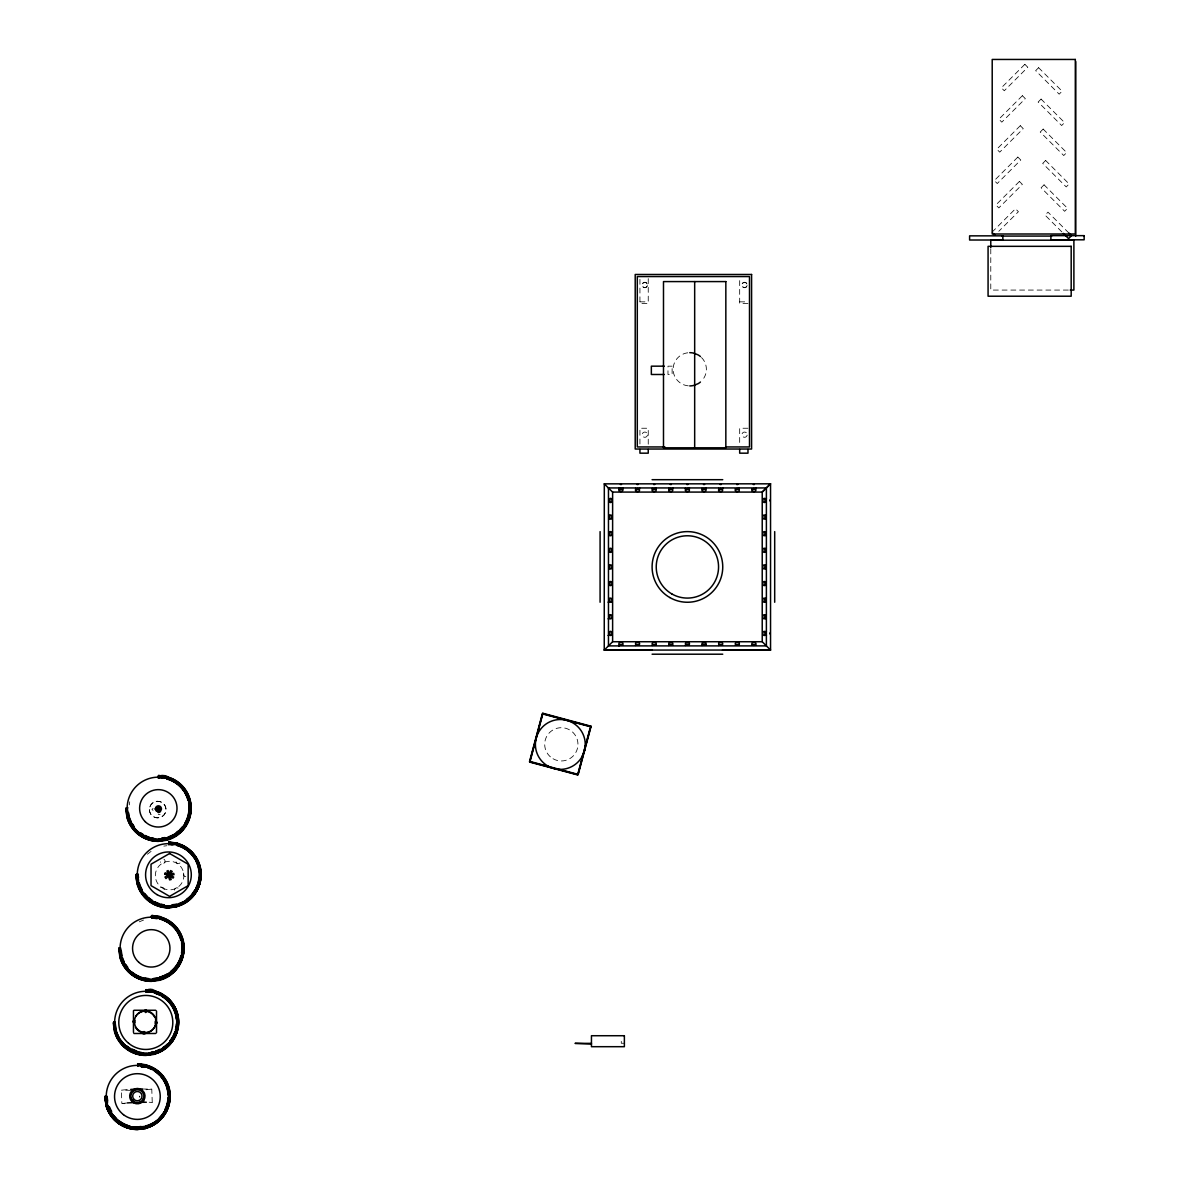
<?xml version="1.0" encoding="UTF-8"?>
<svg xmlns="http://www.w3.org/2000/svg" width="1189" height="1189" viewBox="0 0 1189 1189"><rect width="100%" height="100%" fill="white"/><g stroke="black" fill="none" stroke-linecap="round" stroke-linejoin="round"><path stroke-width="0.75" stroke-dasharray="5 3.75" d="M129.319 804.894L129.72 801.817M160.099 814.569L158.241 814.465M991.953 232.271L1015.465 208.759L1018.408 211.701L998.805 231.29M147.377 854.222L151.092 851.383M139.262 921.832L143.572 920.048M153.054 810.408L151.954 809.427L153.084 808.401M124.904 1103.674L121.858 1103.541L121.382 1090.15L127.238 1089.614M142.427 1089.02L151.776 1089.094L152.251 1102.5L149.22 1102.842M163.829 846.107L166.921 845.706M145.95 1089.763L151.776 1089.094M127.684 1102.887L121.858 1103.541M130.745 1090.343L121.382 1090.15M1068.346 290.071L990.779 290.071L990.779 247.58M639.935 301.857L648.243 301.857M739.677 301.857L747.985 301.857M747.985 303.567L739.677 303.567L739.677 279.029M747.985 428.248L739.677 428.248L739.677 444.017M624.374 1043.258L621.282 1043.258L621.282 1038.042M149.19 1102.233L152.251 1102.5M1068.896 233.059L1047.999 212.162L1045.057 215.105L1062.045 232.078M747.123 285.538A2.646 2.646 0 0 1 742.724 286.772A2.646 2.646 0 0 1 743.853 282.343A2.646 2.646 0 0 1 747.123 285.538L747.123 285.717A2.646 2.646 0 0 1 742.724 286.965A2.646 2.646 0 0 1 743.853 282.536A2.646 2.646 0 0 1 747.123 285.717M747.123 435.144L747.123 435.323A2.646 2.646 0 0 1 742.724 436.571A2.646 2.646 0 0 1 743.853 432.142A2.646 2.646 0 0 1 747.123 435.323M648.243 278.627L648.243 303.567L639.935 303.567L639.935 279.029M648.243 444.181L648.243 428.248L639.935 428.248L639.935 444.017M647.396 285.538A2.646 2.646 0 0 1 642.996 286.772A2.646 2.646 0 0 1 644.111 282.343A2.646 2.646 0 0 1 647.396 285.538L647.396 285.717A2.646 2.646 0 0 1 642.996 286.965A2.646 2.646 0 0 1 644.111 282.536A2.646 2.646 0 0 1 647.396 285.717M647.396 435.144L647.396 435.323A2.646 2.646 0 0 1 642.996 436.571A2.646 2.646 0 0 1 644.111 432.142A2.646 2.646 0 0 1 647.396 435.323M701.51 357.532A16.616 16.616 0 0 1 701.51 381.045M688.312 385.845A16.616 16.616 0 0 1 673.137 369.289A16.616 16.616 0 0 1 688.312 352.732M185.781 876.635A2.378 2.378 0 0 1 183.403 874.257A2.378 2.378 0 0 1 185.781 871.864M160.619 887.574A2.378 2.378 0 0 1 164.112 890.249M174.545 890.16A2.378 2.378 0 0 1 178.112 888.109M163.889 859.171A2.378 2.378 0 0 1 164.156 863.11A2.378 2.378 0 0 1 160.396 861.847M180.029 862.917A2.378 2.378 0 0 1 176.046 860.613M139.737 1096.124A3.195 3.195 0 0 1 139.544 1096.927M139.752 1096.243A3.195 3.195 0 0 1 139.559 1097.061M1024.859 64.31L1001.346 87.823L1004.289 90.75L1027.786 67.253L1024.859 64.31M1038.606 67.699L1035.664 70.641L1059.176 94.154L1062.119 91.211L1038.606 67.699M1022.377 95.7L998.879 119.197L1001.807 122.14L1025.319 98.628L1022.377 95.7M1041.074 99.088L1038.146 102.031L1061.643 125.529L1064.586 122.601L1041.074 99.088M1020.296 125.692L996.783 149.205L999.726 152.133L1023.239 128.635L1020.296 125.692M1043.169 129.081L1040.226 132.024L1063.739 155.536L1066.667 152.593L1043.169 129.081M1017.829 157.082L994.316 180.579L997.259 183.522L1020.771 160.01L1017.829 157.082M1019.404 181.441L995.892 204.954L998.834 207.897L1022.347 184.384L1019.404 181.441M1045.636 160.47L1042.694 163.413L1066.206 186.911L1069.134 183.983L1045.636 160.47M1044.061 184.845L1041.118 187.773L1064.631 211.285L1067.559 208.343L1044.061 184.845M672.127 366.167L667.98 366.167L667.98 374.49L672.127 374.49L672.127 366.167M162.447 887.945A14.298 14.298 0 0 0 183.894 875.565A14.298 14.298 0 0 0 162.447 863.199A14.298 14.298 0 0 0 162.447 887.945M149.353 809.62A8.308 8.308 47.3 0 0 161.838 816.769A8.308 8.308 47.3 0 0 161.823 802.322A8.308 8.308 47.3 0 0 149.398 809.575A8.308 8.308 47.3 0 0 161.897 816.709A8.308 8.308 47.3 0 0 161.778 802.367A8.308 8.308 47.3 0 0 149.353 809.62M553.019 758.731A16.616 16.616 0 0 0 577.958 744.329A16.616 16.616 0 0 0 553.019 729.927A16.616 16.616 0 0 0 553.019 758.731"/><path stroke-width="1.5" d="M155.001 809.025C159.371 806.008 156.056 809.754 159.712 809.323M158.672 777.487L158.836 776.328L163.785 777.011M180.49 829.848A30.691 30.676 0 0 0 158.984 777.368C157.29 775.733 163.354 774.425 167.471 776.64M146.321 990.452L146.069 992.31M151.152 1052.547L154.243 1052.161A31.033 31.018 0 0 0 146.515 991.15C144.716 990.615 150.483 987.42 154.956 990.764M138.31 1063.709L138.102 1065.225A31.033 31.018 0 0 1 145.846 1126.251L137.805 1127.261A31.137 31.122 0 0 1 132.93 1126.875M168.972 842.823L168.912 843.655M138.4 874.391L137.27 874.51L138.429 882.58A31.494 31.479 0 0 0 168.853 905.914L176.983 904.874A31.39 31.375 0 0 0 169.21 843.164C169.67 839.702 168.764 846.464 169.106 843.848A30.691 30.676 0 0 1 175.541 844.562M157.245 808.594C158.33 804.24 156.487 812.696 159.891 809.04M137.894 1064.809L137.716 1066.057M125.945 808.832L126.777 808.669M127.951 807.851L126.539 808.015L127.907 816.902M126.926 807.717L127.981 816.174A31.821 31.806 0 0 0 158.717 839.746L166.936 838.721L158.717 840.043A32.192 32.177 0 0 1 127.639 816.338M127.253 807.762L128.308 816.085A31.494 31.479 0 0 0 158.717 839.419L166.861 838.379A31.39 31.375 0 0 0 159.073 776.67L159.237 775.51M118.826 948.525L119.866 957.249A32.549 32.534 0 0 0 151.285 981.371L159.698 980.286M119.153 948.019L120.55 947.841L121.605 956.015M183.299 952.389A32.044 32.014 0 0 1 159.579 979.855L151.285 980.762A31.91 31.895 0 0 1 120.461 957.115L119.361 947.707M119.584 947.722L120.773 957.041M119.881 947.752L120.936 956.194A31.821 31.806 0 0 0 151.672 979.781L159.891 978.74A31.717 31.702 0 0 0 152.073 916.347L152.177 915.53L160.426 916.66M120.208 947.796L121.248 956.105A31.494 31.479 0 0 0 151.672 979.439L159.802 978.413A31.39 31.375 0 0 0 152.029 916.689L152.177 915.53L160.396 916.749M114.634 1022.926L113.297 1022.941L114.397 1031.353A32.549 32.534 0 0 0 145.816 1055.46L154.228 1054.375M113.505 1022.629L114.724 1031.294A32.281 32.266 0 0 0 145.965 1055.237M115.08 1021.931L113.683 1022.109L114.783 1031.205A32.237 32.222 0 0 0 145.965 1055.133M114.649 1022.332L113.847 1021.841L115.065 1031.131M105.97 1105.428A32.549 32.534 0 0 0 137.419 1129.55L145.831 1128.465L137.419 1129.416A32.4 32.371 0 0 1 106.118 1105.413L104.9 1096.704L106.282 1096.971M106.326 1105.369C103.398 1094.712 106.847 1090.952 107.382 1104.284M105.286 1096.199L106.222 1096.228M135.947 875.312L137.3 875.163M137.374 883.65C135.561 881.257 137.656 873.053 136.393 874.153M136.542 874.168L137.761 882.833A32.118 32.103 0 0 0 168.853 906.538M137.047 874.212L138.102 882.669A31.821 31.806 0 0 0 168.853 906.241L177.072 905.201A31.717 31.702 0 0 0 169.254 842.823M137.731 874.301L138.563 880.9M138.073 874.346L138.489 877.66M147.079 1011.17L145.712 1012.523L144.359 1011.17M585.077 745.845L584.408 750.898L581.926 756.917M158.732 775.436L158.732 778.186L159.014 777.011A31.033 31.018 0 0 1 166.772 838.052L158.717 839.062M152.073 916.362L151.835 918.116M169.15 843.506L168.719 844.68M146.693 989.724L146.544 990.779A31.39 31.375 0 0 1 154.332 1052.503L146.202 1053.543M146.559 1064.839L138.296 1063.798L138.147 1064.868A31.39 31.375 0 0 1 145.935 1126.578L137.805 1127.618M530.041 761.525L542.942 713.355M590.086 728.263L577.661 774.648L529.491 761.733L542.392 713.563L590.561 726.479M590.903 726.152L577.839 774.975L529.67 762.075L542.734 713.237L591.111 726.256L578.211 774.425L529.818 761.406M161.407 809.01L157.543 808.148M146.158 1011.274L145.281 1011.274M142.725 1032.542L144.032 1031.532L145.34 1032.542M168.511 874.465C170.755 871.582 171.647 877.75 168.675 875.639M143.631 1032.661L144.419 1032.661M770.487 483.774L762.164 492.083L612.558 492.083M604.309 650.041L612.617 641.733L762.238 641.733L770.546 650.041L770.546 483.819L604.25 483.849L612.617 492.127L612.617 641.733M770.531 483.819L762.223 492.127L762.223 641.733M134.862 1022.748L134.862 1020.4M155.194 1021.5L155.194 1023.848M144.984 1033.85L143.066 1033.85M145.043 1009.981L146.396 1009.981M133.837 1020.266L132.826 1021.574L133.837 1022.882M156.22 1023.982L157.23 1022.674L156.22 1021.366M159.683 807.569L158.776 807.197M151.731 917.18L151.508 915.53M162.001 837.963L165.063 837.576M162.061 838.29L166.683 837.695M158.33 840.237L167.114 839.315L158.33 840.578M158.33 840.876L166.623 839.82A32.044 32.014 0 0 0 190.478 810.69M158.33 841.113L166.683 839.954M172.197 904.77L176.804 904.19M172.256 905.126L176.893 904.532M171.855 905.944L177.131 905.364M168.452 906.731L177.206 905.617A32.281 32.266 0 0 0 177.533 843.387L169.314 842.258M168.466 906.91L177.28 905.929M168.466 907.237L173.594 906.583M168.466 907.504L176.76 906.315M168.452 907.772L176.879 906.746L168.466 907.831A32.549 32.534 0 0 1 137.017 883.724L135.903 875.297L137.166 883.695M153.47 978.502L158.092 977.923M153.53 978.844L159.712 978.071A31.033 31.018 0 0 0 151.984 917.046L151.924 917.373A30.691 30.676 0 0 1 159.638 977.744M152.118 916.05L160.292 917.165A32.044 32.014 0 0 1 159.965 979.023L151.672 980.078A32.118 32.103 0 0 1 120.654 956.283M160.025 979.156L151.672 980.316A32.4 32.371 0 0 1 120.386 956.402M151.285 980.613L160.099 979.454M151.285 981.029L159.623 979.974M151.077 1052.206L154.154 1051.819M146.202 1054.167L154.481 1052.993M145.801 1054.361L154.555 1053.246A32.237 32.222 0 0 0 177.458 1030.595M145.801 1054.702L154.629 1053.558M146.247 1054.94L154.109 1053.944M145.801 1055L154.154 1054.078A32.237 32.222 0 0 0 173.802 1039.171M141.149 1126.488L137.805 1126.919M137.761 1128.406L146.158 1127.335M146.232 1127.633L137.404 1128.792A31.821 31.806 0 0 1 106.668 1105.205L105.464 1096.169M152.073 1125.775A32.237 32.222 0 0 1 145.757 1128.168L137.404 1129.089A32.118 32.103 0 0 1 106.386 1105.294M127.684 1102.887L131.147 1102.693A29.666 1.932 -2 0 1 133.718 1102.589M140.213 1101.995L143.497 1101.921L143.423 1098.636M146.351 1102.233L142.888 1102.292A29.666 1.932 -2 0 0 140.317 1102.352M1001.866 236.076L1051.745 236.076M1070.204 290.071L1073.89 290.071L1073.89 240.193L990.779 240.193L990.779 247.58M664.279 366.167L651.349 366.167L651.349 374.49L664.279 374.49M664.889 446.945L637.289 446.945L637.289 276.561L749.501 276.561L749.501 446.945L725.587 446.945M652.092 479.687L722.749 479.687M608.396 487.936L766.325 487.936M604.309 483.819L604.25 650.071L770.546 650.041M604.25 650.071L652.271 650.071M722.451 650.071L770.487 650.071M652.092 654.203L722.749 654.203M133.956 1010.264L155.67 1010.264M133.881 1033.494L155.596 1033.494M591.453 1043.362L575 1043.362L591.453 1044.046M158.583 807.197L159.356 807.376M159.222 775.6L167.441 776.729M159.163 776.031L167.337 777.145A32.044 32.014 0 0 1 167.025 839.003M158.791 776.595L162.09 777.056M158.94 777.665L162.12 778.096M169.343 842.094L177.607 843.12M169.299 842.525L177.473 843.64A32.044 32.014 0 0 1 177.146 905.498M169.076 844.16L173.847 844.814M169.031 844.413L172.212 844.844M151.895 917.7L158.256 918.562M151.85 917.938L156.606 918.592M146.678 989.902L154.882 991.017A32.237 32.222 0 0 1 162.625 994.272M146.648 990.155L154.823 991.269A32.044 32.014 0 0 1 154.496 1053.127M147.971 990.675L151.271 991.136M146.425 991.789L149.606 992.221M138.281 1063.977L146.485 1065.106A32.281 32.266 0 0 1 146.173 1127.44L137.404 1128.45A31.494 31.479 0 0 1 106.995 1105.116M138.236 1064.229L146.425 1065.359A32.044 32.014 0 0 1 146.098 1127.217M141.209 1066.31L145.979 1066.964M141.164 1066.548L145.92 1067.202M141.119 1066.726L144.285 1067.157M544.354 714.381L590.755 726.806M1068.896 233.059L1071.512 235.675L1068.569 238.603L1063.338 233.386M992.934 233.252L994.896 235.214M159.594 807.554L160.084 808.579L159.891 807.836M146.054 989.768L146.202 990.883M168.734 842.347L168.853 843.254M151.241 917.314L151.285 916.288M158.717 776.818L158.553 775.51L158.732 776.863M128.575 812.741L128.992 815.907M128.234 812.815L128.65 815.996A31.137 31.122 0 0 0 130.983 822.075M136.363 874.465L137.716 883.486M127.312 817.081L126.272 807.673L127.58 817.006A32.044 32.014 0 0 0 158.494 840.876M125.989 808.788L127.089 817.155M125.841 808.788L126.926 817.229A32.549 32.534 0 0 0 158.33 841.336L166.757 840.251A32.534 32.519 0 0 0 191.028 808.996M121.323 951.2L121.947 955.926M119.331 947.99L120.535 957.026M118.93 948.807L120.193 957.19M115.288 1023.774L115.928 1028.53M114.947 1023.833L115.779 1030.209A31.642 31.627 0 0 0 146.366 1053.692M114.382 1022.064L115.467 1030.298A32.044 32.014 0 0 0 146.366 1054.167M114.085 1022.064L115.184 1030.373A32.237 32.222 0 0 0 146.351 1054.301M107.04 1096.228L107.664 1100.955M106.683 1096.273L107.515 1102.604M105.984 1096.154L107.069 1104.388A32.044 32.014 0 0 0 137.969 1128.257M105.687 1096.154L106.787 1104.462M105.063 1096.986L106.118 1105.413A32.341 32.326 0 0 0 137.404 1129.327M1075.748 61.546L1075.748 236.076M774.693 531.602L774.693 602.258M766.385 487.966L766.385 645.895L608.471 645.895L608.471 487.966M747.985 449.457L747.985 453.172L739.677 453.172L739.677 449.457M694.673 281.585L694.673 447.807M648.243 449.457L648.243 453.172L639.935 453.172L639.935 449.457M600.088 531.602L600.088 602.258M168.853 841.931L168.853 844.487M158.33 776.268L158.33 778.319M156.517 1011.051L156.517 1032.765M146.202 989.56L146.202 992.116M137.805 1063.65L137.805 1065.983M133.465 1010.68L133.465 1032.394M700.44 382.026A16.616 16.616 0 0 1 698.077 383.69L694.064 385.34A16.616 16.616 0 0 1 689.754 385.92M689.754 352.672A16.616 16.616 0 0 1 694.064 353.237L698.077 354.887A16.616 16.616 0 0 1 700.44 356.551M702.194 488.709A2.081 1.471 0 0 0 706.058 487.966A2.081 1.471 0 0 1 702.045 488.411M722.749 488.04A2.081 1.471 0 0 1 718.661 488.411M739.305 487.966A2.081 1.471 0 0 1 735.441 488.709M639.637 488.04A2.081 1.471 0 0 1 635.55 488.411M755.936 487.966A2.081 1.471 0 0 1 752.057 488.709M622.947 487.906A2.081 1.471 0 0 1 618.86 488.278M656.254 488.04A2.081 1.471 0 0 1 652.181 488.411M766.028 502.442A2.081 1.471 -90 0 1 766.415 498.354M765.969 568.937A2.081 1.471 -90 0 1 766.34 564.849M765.969 585.553A2.081 1.471 -90 0 1 766.355 581.48M766.34 602.258A2.081 1.471 -90 0 1 764.869 600.177A2.081 1.471 -90 0 1 766.34 598.097M766.34 618.875A2.081 1.471 -90 0 1 764.869 616.794A2.081 1.471 -90 0 1 766.34 614.713M765.969 552.305A2.081 1.471 -90 0 1 766.34 548.233M765.969 535.689A2.081 1.471 -90 0 1 766.34 531.602M765.969 519.058A2.081 1.471 -90 0 1 766.34 514.986M766.429 635.506A2.081 1.471 -90 0 1 764.958 633.425A2.081 1.471 -90 0 1 766.429 631.344M652.181 645.478A2.081 1.471 0 0 1 655.986 645.122M635.55 645.478A2.081 1.471 0 0 1 639.355 645.122M702.045 645.478A2.081 1.471 0 0 1 705.85 645.122A2.081 1.471 0 0 0 702.194 645.122M735.501 645.122A2.081 1.471 0 0 1 739.097 645.122M618.934 646.236A2.081 1.471 0 0 1 622.739 645.122M752.117 645.181A2.081 1.471 0 0 1 755.714 645.181M718.661 645.478A2.081 1.471 0 0 1 722.466 645.122M609.467 631.953A2.081 1.471 -90 0 1 608.055 635.431M609.229 565.132A2.081 1.471 -90 0 1 608.887 568.937M609.229 548.501A2.081 1.471 -90 0 1 608.887 552.305M609.229 531.884A2.081 1.471 -90 0 1 608.887 535.689M609.229 515.253A2.081 1.471 -90 0 1 608.887 519.058M609.229 581.748A2.081 1.471 -90 0 1 608.887 585.553M609.229 598.379A2.081 1.471 -90 0 1 608.114 602.184M609.229 614.995A2.081 1.471 -90 0 1 608.114 618.8M609.229 498.637A2.081 1.471 -90 0 1 608.887 502.442M620.39 484.532A2.081 1.471 0 0 1 621.475 484.532M753.321 484.532A2.081 1.471 0 0 1 754.391 484.532M736.764 484.532A2.081 1.471 0 0 1 737.834 484.532M637.022 484.532A2.081 1.471 0 0 1 638.092 484.532M703.516 484.532A2.081 1.471 0 0 1 704.587 484.532M720.133 484.532A2.081 1.471 0 0 1 721.218 484.532M670.269 484.532A2.081 1.471 0 0 1 671.339 484.532M686.885 484.532A2.081 1.471 0 0 1 687.97 484.532M623.006 488.04A2.081 1.471 0 0 1 620.94 489.511A2.081 1.471 0 0 1 618.86 488.04M653.638 484.532A2.081 1.471 0 0 1 654.723 484.532M769.922 632.89A2.081 1.471 -90 0 1 769.922 633.96M769.922 499.9A2.081 1.471 -90 0 1 769.922 500.97M200.228 868.787A32.281 32.266 0 0 1 176.819 906.553M137.434 883.68A32.281 32.266 0 0 0 168.615 907.608A32.237 32.222 0 0 1 137.478 883.62M196.661 859.35A32.281 32.266 0 0 1 198.831 863.942A32.237 32.222 0 0 0 196.616 859.32M200.703 872.087A32.237 32.222 0 0 1 200.659 878.82M199.722 883.784A32.237 32.222 0 0 1 176.804 906.449M198.741 885.3A31.717 31.702 0 0 1 196.809 889.907M176.671 906.003A31.717 31.702 0 0 0 195.145 892.746A31.642 31.627 0 0 1 190.879 897.754M168.63 907.044A31.717 31.702 0 0 1 137.983 883.531M198.667 885.196A31.642 31.627 0 0 1 196.735 889.788M189.69 898.869A31.642 31.627 0 0 1 176.656 905.855M168.615 906.895A31.642 31.627 0 0 1 146.247 897.621M145.117 896.417A31.642 31.627 0 0 1 138.058 883.442M182.586 903.06A31.033 31.018 0 0 1 178.053 904.918M160.589 905.319A31.033 31.018 0 0 1 153.099 902.228M149.086 899.464A31.033 31.018 0 0 1 146.678 897.294M145.563 896.12A31.033 31.018 0 0 1 142.591 892.24M140.971 889.446A31.033 31.018 0 0 1 139.098 884.928M165.212 906.211A31.137 31.122 0 0 1 161.972 905.691M160.411 905.319A31.137 31.122 0 0 1 152.891 902.213M151.508 901.366A31.137 31.122 0 0 1 146.44 897.264M145.326 896.09A31.137 31.122 0 0 1 138.845 884.869M160.574 904.666A30.438 30.424 0 0 1 153.232 901.619M168.853 907.014A32.549 32.534 0 0 1 137.404 882.892A32.4 32.371 0 0 0 168.853 906.865M164.037 904.814A30.78 30.765 0 0 1 160.887 904.145M159.356 903.699A30.78 30.765 0 0 1 154.867 901.842M152.103 900.236A30.78 30.765 0 0 1 148.253 897.294M147.079 896.194A30.78 30.765 0 0 1 144.939 893.801M142.19 889.818A30.78 30.765 0 0 1 139.113 882.387M163.978 905.171A31.137 31.122 0 0 1 160.797 904.487M159.237 904.026A31.137 31.122 0 0 1 154.704 902.154M153.292 901.381A31.137 31.122 0 0 1 148.016 897.546M146.841 896.432A31.137 31.122 0 0 1 143.661 892.716M141.892 889.981A31.137 31.122 0 0 1 138.771 882.476M198.949 877.809A30.111 30.097 0 0 1 198.058 882.461M197.612 883.962A30.111 30.097 0 0 1 195.769 888.317M195.011 889.699A30.111 30.097 0 0 1 192.321 893.578M176.953 845.498A30.111 30.097 0 0 1 195.174 859.602M195.903 860.985A30.111 30.097 0 0 1 198.979 871.537M177.116 844.948A30.691 30.676 0 0 1 184.236 901.188M182.824 901.946A30.691 30.676 0 0 1 178.35 903.774M177.027 845.245A30.364 30.349 0 0 1 196.007 888.451M195.234 889.833A30.364 30.349 0 0 1 186.732 899.181M169.165 843.521A31.033 31.018 0 0 1 184.399 901.485M182.972 902.243A31.033 31.018 0 0 1 178.454 904.086M160.515 811.433A3.359 3.359 0 0 1 158.196 812.548M158.494 841.336A32.534 32.519 0 0 1 127.06 817.229M170.309 778.527A32.534 32.519 0 0 1 177.756 782.615M183.879 788.485A32.534 32.519 0 0 1 186.747 792.706M187.55 794.207A32.534 32.519 0 0 1 189.497 798.949M189.958 800.569A32.534 32.519 0 0 1 190.656 803.898M174.649 781.203A32.044 32.014 0 0 1 177.458 783.046M183.492 788.827A32.044 32.014 0 0 1 185.454 791.562M187.104 794.46A32.044 32.014 0 0 1 189.021 799.127M189.482 800.732A32.044 32.014 0 0 1 190.166 804.002M189.096 817.229A31.717 31.702 0 0 1 185.885 824.854M183.032 828.941A31.717 31.702 0 0 1 166.549 839.508M127.862 817.051A31.717 31.702 0 0 0 158.494 840.549A31.642 31.627 0 0 1 127.922 816.947M189.021 817.125A31.642 31.627 0 0 1 185.811 824.735M176.968 834.455A31.642 31.627 0 0 1 166.519 839.36M155.075 839.716A31.137 31.122 0 0 1 150.275 838.825M148.714 838.364A31.137 31.122 0 0 1 144.181 836.491M142.769 835.718A31.137 31.122 0 0 1 128.249 816.813M176.611 834.054A31.033 31.018 0 0 1 173.876 835.808M172.45 836.58A31.033 31.018 0 0 1 167.931 838.423M140.243 833.965A31.033 31.018 0 0 1 136.542 830.799M133.376 827.098A31.033 31.018 0 0 1 128.516 816.888M133.688 826.652A30.438 30.424 0 0 1 131.949 823.992M158.717 840.519A32.549 32.534 0 0 1 127.282 816.397M158.732 840.385A32.4 32.371 0 0 1 127.431 816.382M167.396 776.893A32.281 32.266 0 0 1 167.084 839.226M153.901 838.319A30.78 30.765 0 0 1 150.765 837.651M149.22 837.205A30.78 30.765 0 0 1 144.746 835.347M143.334 834.589A30.78 30.765 0 0 1 140.629 832.835M133.822 826.013A30.78 30.765 0 0 1 132.068 823.323M131.295 821.911A30.78 30.765 0 0 1 129.438 817.438M153.842 838.676A31.137 31.122 0 0 1 144.582 835.659M143.156 834.886A31.137 31.122 0 0 1 140.421 833.117M133.525 826.221A31.137 31.122 0 0 1 131.756 823.501M188.65 803.467A30.111 30.097 0 0 1 184.89 823.204M182.185 827.083A30.111 30.097 0 0 1 180.074 829.417M178.93 830.487A30.111 30.097 0 0 1 176.448 832.463M166.832 779.003A30.111 30.097 0 0 1 184.221 791.77M185.038 793.108A30.111 30.097 0 0 1 188.011 800.39M179.316 830.948A30.691 30.676 0 0 1 168.214 837.279M188.62 801.862A30.364 30.349 0 0 1 180.252 829.61M179.093 830.68A30.364 30.349 0 0 1 175.288 833.578M173.936 834.396A30.364 30.349 0 0 1 168.11 836.952M166.891 778.75A30.364 30.349 0 0 1 188.263 800.331M159.118 776.328A31.717 31.702 0 0 1 166.936 838.691M159.073 776.655A31.3 31.286 0 0 1 162.328 776.848M183.894 949.03A32.46 32.43 0 0 1 159.683 980.241M151.434 981.297A32.46 32.43 0 0 1 120.104 957.249M172.004 923.764A32.46 32.43 0 0 1 176.775 928.579M180.431 934.286A32.46 32.43 0 0 1 183.522 943.947M151.434 980.91A32.044 32.014 0 0 1 120.49 957.16M182.437 940.752A32.044 32.014 0 0 1 183.121 944.036M149.636 980.226A31.494 31.479 0 0 1 120.862 956.937M149.665 979.87A31.137 31.122 0 0 1 144.805 979.231M143.23 978.844A31.137 31.122 0 0 1 135.709 975.738M134.327 974.891A31.137 31.122 0 0 1 121.204 956.848M181.724 957.175A31.39 31.375 0 0 1 176.745 967.46M171.067 973.36A31.39 31.375 0 0 1 159.415 979.231M182.051 957.249A31.717 31.702 0 0 1 177.012 967.653M173.757 971.413A31.717 31.702 0 0 1 159.489 979.543M162.417 977.908A31.033 31.018 0 0 1 159.326 978.904M143.408 978.859A31.033 31.018 0 0 1 135.918 975.753M131.905 972.988A31.033 31.018 0 0 1 129.497 970.819M127.327 968.411A31.033 31.018 0 0 1 125.41 965.78M151.672 980.539A32.549 32.534 0 0 1 120.238 956.432M160.352 916.927A32.281 32.266 0 0 1 160.039 979.26M148.462 978.562A30.78 30.765 0 0 1 145.266 978.057M127.758 967.326A30.78 30.765 0 0 1 125.856 964.71M124.251 961.946A30.78 30.765 0 0 1 122.393 957.457M148.417 978.919A31.137 31.122 0 0 1 143.616 978.027M142.071 977.566A31.137 31.122 0 0 1 132.083 972.141M127.476 967.549A31.137 31.122 0 0 1 124.711 963.521M123.938 962.094A31.137 31.122 0 0 1 122.066 957.576M181.605 943.486A30.111 30.097 0 0 1 181.545 952.909M180.877 955.986A30.111 30.097 0 0 1 170.666 971.532M166.757 974.192A30.111 30.097 0 0 1 159.489 977.165M159.787 919.023A30.111 30.097 0 0 1 180.966 940.41M181.575 941.896A30.364 30.349 0 0 1 181.516 954.529M181.129 956.06A30.364 30.349 0 0 1 159.549 977.417M159.846 918.785A30.364 30.349 0 0 1 181.218 940.35M174.099 925.963A31.3 31.286 0 0 1 176.269 928.401M144.032 1097.744A6.866 6.866 0 0 1 143.393 1099.409M139.306 1102.723A6.866 6.866 0 0 1 135.754 1102.812M134.075 1102.173A6.866 6.866 0 0 1 130.76 1098.086M130.671 1094.534A6.866 6.866 0 0 1 131.31 1092.854M132.365 1091.398A6.866 6.866 0 0 1 133.763 1090.268M135.397 1089.54A6.866 6.866 0 0 1 138.964 1089.451M140.629 1090.105A6.866 6.866 0 0 1 143.943 1094.192M130.686 1089.421A29.666 1.932 -2 0 1 142.427 1089.02M157.067 1121.331A31.167 31.152 0 0 0 159.504 1119.176A31.3 31.286 0 0 1 157.156 1121.39M169.492 1092.171A32.281 32.266 0 0 1 145.771 1128.257M147.704 1066.414A32.281 32.266 0 0 1 152.385 1068.391M153.857 1069.193A32.281 32.266 0 0 1 156.68 1071.051M168.808 1088.871A32.281 32.266 0 0 0 165.613 1081.069A32.237 32.222 0 0 1 168.764 1088.827M169.655 1093.806A32.237 32.222 0 0 1 169.626 1100.524M168.675 1105.502A32.237 32.222 0 0 1 153.544 1124.987M137.419 1129.208A32.192 32.177 0 0 1 122.794 1125.701M121.323 1124.898A32.192 32.177 0 0 1 106.802 1106.974M134.089 1128.777A31.91 31.895 0 0 1 129.155 1127.856M127.565 1127.38A31.91 31.895 0 0 1 122.928 1125.463M120.044 1123.798A31.91 31.895 0 0 1 107.069 1106.9M134.119 1128.45A31.583 31.568 0 0 1 130.849 1127.93M127.669 1127.083A31.583 31.568 0 0 1 124.563 1125.894M117.533 1121.584A31.583 31.568 0 0 1 115.08 1119.384M110.057 1112.845A31.583 31.568 0 0 1 107.931 1108.371M167.634 1106.9A31.642 31.627 0 0 1 165.702 1111.492A31.717 31.702 0 0 0 167.694 1107.018M163.086 1115.698A31.642 31.627 0 0 1 156.041 1122.669M151.806 1125.225A31.642 31.627 0 0 1 147.183 1127.113M164.959 1113.067A31.717 31.702 0 0 1 154.704 1123.739M153.292 1124.601A31.717 31.702 0 0 1 145.623 1127.722M168.006 1107.108A32.044 32.014 0 0 1 145.712 1128.034M161.867 1116.947A31.39 31.375 0 0 1 155.893 1122.55M153.128 1124.318A31.39 31.375 0 0 1 145.548 1127.41M134.164 1127.915A31.137 31.122 0 0 0 137.404 1128.093L146.024 1126.919A31.717 31.702 0 0 0 138.206 1064.527M129.363 1127.023A31.137 31.122 0 0 1 119.123 1122.148M112.227 1115.252A31.137 31.122 0 0 1 110.443 1112.532M122.021 1123.62A30.78 30.765 0 0 1 119.331 1121.866M152.965 1124.021A31.033 31.018 0 0 1 145.459 1127.083M137.805 1128.718A32.549 32.534 0 0 1 106.356 1104.611M137.969 1128.495A32.281 32.266 0 0 1 106.787 1104.566M137.969 1127.93A31.717 31.702 0 0 1 107.337 1104.432M168.288 1097.982A30.364 30.349 0 0 1 167.263 1104.239M166.802 1105.755A30.364 30.349 0 0 1 164.959 1110.169M164.186 1111.552A30.364 30.349 0 0 1 159.341 1117.809M111.662 1111.403A30.364 30.349 0 0 1 109.611 1107.108M147.495 1067.425A30.364 30.349 0 0 1 151.91 1069.268M153.292 1070.026A30.364 30.349 0 0 1 168.303 1094.816M137.954 1127.276A31.033 31.018 0 0 1 134.714 1127.098M129.928 1126.206A31.033 31.018 0 0 1 119.717 1121.346M116.017 1118.18A31.033 31.018 0 0 1 113.847 1115.772M111.082 1111.76A31.033 31.018 0 0 1 108.987 1107.36M129.75 1126.206A31.137 31.122 0 0 1 108.199 1105.755M137.954 1127.603A31.39 31.375 0 0 1 108.125 1105.919M138.073 1065.582A30.691 30.676 0 0 1 145.771 1125.924M168.035 1097.952A30.111 30.097 0 0 1 167.01 1104.165M166.564 1105.666A30.111 30.097 0 0 1 164.721 1110.036M147.421 1067.663A30.111 30.097 0 0 1 151.791 1069.491M154.496 1071.081A30.111 30.097 0 0 1 159.371 1075.064M160.441 1076.208A30.111 30.097 0 0 1 168.05 1094.816M155.358 1025.156A10.864 10.864 0 0 1 147.466 1032.602M141.848 1032.438A10.864 10.864 0 0 1 135.397 1027.192M135.709 1016.342A10.864 10.864 0 0 1 154.511 1016.877M155.521 1019.538A10.864 10.864 0 0 1 155.818 1022.362M177.592 1016.417A32.281 32.266 0 0 1 154.169 1054.182M154.496 991.849A32.281 32.266 0 0 1 162.269 995.119M168.927 1000.276A32.281 32.266 0 0 1 171.171 1002.788M174.025 1006.979A32.281 32.266 0 0 1 177.206 1014.782A32.237 32.222 0 0 0 173.98 1006.949M178.053 1019.716A32.237 32.222 0 0 1 178.023 1026.449M177.072 1031.413A32.237 32.222 0 0 1 174.62 1037.7M176.091 1032.929A31.717 31.702 0 0 1 174.159 1037.536M172.494 1040.375A31.717 31.702 0 0 1 154.02 1053.632A31.642 31.627 0 0 0 170.458 1042.931M145.965 1054.673A31.717 31.702 0 0 1 115.348 1031.175A31.642 31.627 0 0 0 145.965 1054.524M176.031 1032.825A31.642 31.627 0 0 1 174.099 1037.417M142.606 1053.484A30.78 30.765 0 0 1 139.41 1052.978M137.85 1052.607A30.78 30.765 0 0 1 134.788 1051.611M127.728 1047.777A30.78 30.765 0 0 1 125.202 1045.74A31.717 31.702 0 0 0 129.096 1048.743M121.887 1042.248A30.78 30.765 0 0 1 119.985 1039.632M118.395 1036.867A30.78 30.765 0 0 1 116.537 1032.379M142.561 1053.84A31.137 31.122 0 0 1 124.979 1046.008M121.62 1042.471A31.137 31.122 0 0 1 118.855 1038.443M118.068 1037.016A31.137 31.122 0 0 1 116.195 1032.498M146.202 1054.643A32.549 32.534 0 0 1 114.768 1030.521A32.489 32.475 0 0 0 146.202 1054.569M154.882 991.017A32.281 32.266 0 0 1 154.57 1053.35M146.366 1054.405A32.281 32.266 0 0 1 115.184 1030.491M165.449 996.114A32.237 32.222 0 0 1 177.86 1028.961M146.604 990.452A31.717 31.702 0 0 1 154.421 1052.815L146.202 1053.87A31.821 31.806 0 0 1 115.467 1030.298M143.052 1053.677A31.717 31.702 0 0 1 130.508 1049.605M121.724 1042.099A31.717 31.702 0 0 1 115.734 1030.343M172.539 1039.245A31.3 31.286 0 0 1 170.592 1041.891M146.351 1053.365A31.3 31.286 0 0 1 121.04 1040.449M119.257 1037.7A31.3 31.286 0 0 1 116.136 1030.164M176.893 1030.417A31.642 31.627 0 0 1 175.853 1033.553M173.698 1038.027A31.642 31.627 0 0 1 170.859 1042.114M167.426 1045.681A31.642 31.627 0 0 1 164.825 1047.762M162.046 1049.545A31.642 31.627 0 0 1 155.982 1052.206M148.224 990.496A31.642 31.627 0 0 1 151.508 990.853M154.719 991.552A31.642 31.627 0 0 1 162.343 994.762M174.649 1007.856A31.642 31.627 0 0 1 176.983 1014.039M138.236 1052.458A31.39 31.375 0 0 1 135.115 1051.448M127.922 1047.539A31.39 31.375 0 0 1 125.365 1045.458M121.977 1041.891A31.39 31.375 0 0 1 120.044 1039.231M141.387 1052.443A30.78 30.765 0 0 1 138.236 1051.775M136.705 1051.329A30.78 30.765 0 0 1 132.217 1049.471M130.82 1048.713A30.78 30.765 0 0 1 126.837 1045.963M136.809 1051.017A30.438 30.424 0 0 1 132.38 1049.188M176.433 1023.863A30.111 30.097 0 0 1 175.407 1030.09M174.961 1031.591A30.111 30.097 0 0 1 173.118 1035.961M172.36 1037.328A30.111 30.097 0 0 1 169.67 1041.207M155.818 993.573A30.111 30.097 0 0 1 160.188 995.416M161.555 996.159A30.111 30.097 0 0 1 172.524 1007.232M173.267 1008.614A30.111 30.097 0 0 1 175.051 1012.998M175.496 1014.514A30.111 30.097 0 0 1 176.329 1019.166M146.47 991.492A30.691 30.676 0 0 1 161.585 1048.817M160.173 1049.575A30.691 30.676 0 0 1 155.7 1051.403M154.377 992.874A30.364 30.349 0 0 1 175.66 1030.164M175.199 1031.68A30.364 30.349 0 0 1 173.356 1036.08M172.598 1037.462A30.364 30.349 0 0 1 169.864 1041.386M167.738 1043.734A30.364 30.349 0 0 1 162.774 1047.702M160.025 1049.263A30.364 30.349 0 0 1 155.596 1051.076M151.791 916.362L151.687 917.18L151.791 916.362M164.736 873.945L167.857 875.119L165.003 877.051L165.97 878.552L168.407 876.397L169.641 879.905L171.231 879.518L169.641 875.669L173.029 878.136L173.668 877.081L170.488 875.089L174.04 874.628L173.713 873.38L170.22 874.034L172.212 871.433L170.577 870.586L169.343 873.93L168.11 870.586L166.965 871.061L168.11 874.197L165.212 872.8L164.736 873.945M137.909 1064.631L137.627 1063.665L137.775 1064.675M169.596 853.494L151.033 864.21L151.033 885.642L169.596 896.357L188.159 885.642L188.159 864.21L169.596 853.494M1075.317 59.45L992.206 59.45L992.206 233.995L1075.317 233.995L1075.317 59.45M1084.145 235.645L1050.898 235.645L1050.898 239.806L1084.145 239.806L1084.145 235.645M1002.847 235.853L969.6 235.853L969.6 240.015L1002.847 240.015L1002.847 235.853M1071.185 246.331L988.074 246.331L988.074 296.21L1071.185 296.21L1071.185 246.331M751.582 274.481L635.208 274.481L635.208 449.026L751.582 449.026L751.582 274.481M725.84 281.585L663.492 281.585L663.492 447.807L725.84 447.807L725.84 281.585M624.374 1035.723L591.453 1035.723L591.453 1046.692L624.374 1046.692L624.374 1035.723M158.167 776.328L158.33 777.636L158.182 776.476M671.815 593.92A31.167 31.167 0 0 0 718.557 566.93A31.167 31.167 0 0 0 671.815 539.94A31.167 31.167 0 0 0 671.815 593.92M669.749 597.517A35.328 35.328 0 0 0 722.749 566.93A35.328 35.328 0 0 0 669.749 536.343A35.328 35.328 0 0 0 669.749 597.517M619.826 491.25A2.081 1.471 0 0 0 622.947 489.972A2.081 1.471 0 0 0 619.826 488.709A2.081 1.471 0 0 0 619.826 491.25M686.321 491.325A2.081 1.471 0 0 0 689.442 490.046A2.081 1.471 0 0 0 686.321 488.768A2.081 1.471 0 0 0 686.321 491.325M685.354 488.352A2.081 1.471 0 0 0 689.442 487.966A2.081 1.471 0 0 1 685.414 488.411M702.952 491.325A2.081 1.471 0 0 0 706.058 490.046A2.081 1.471 0 0 0 702.952 488.768A2.081 1.471 0 0 0 702.952 491.325M636.457 491.325A2.081 1.471 0 0 0 639.578 490.046A2.081 1.471 0 0 0 636.457 488.768A2.081 1.471 0 0 0 636.457 491.325M752.815 491.325A2.081 1.471 0 0 0 755.936 490.046A2.081 1.471 0 0 0 752.815 488.768A2.081 1.471 0 0 0 752.815 491.325M669.704 491.325A2.081 1.471 0 0 0 672.825 490.046A2.081 1.471 0 0 0 669.704 488.768A2.081 1.471 0 0 0 669.704 491.325M719.568 491.325A2.081 1.471 0 0 0 722.689 490.046A2.081 1.471 0 0 0 719.568 488.768A2.081 1.471 0 0 0 719.568 491.325M736.199 491.325A2.081 1.471 0 0 0 739.305 490.046A2.081 1.471 0 0 0 736.199 488.768A2.081 1.471 0 0 0 736.199 491.325M668.738 488.352A2.081 1.471 0 0 0 672.825 487.966A2.081 1.471 0 0 1 668.798 488.411M653.073 491.325A2.081 1.471 0 0 0 656.194 490.046A2.081 1.471 0 0 0 653.073 488.768A2.081 1.471 0 0 0 653.073 491.325M765.374 501.907A2.081 1.471 -90 0 0 764.72 498.429A2.081 1.471 -90 0 0 762.922 500.97A2.081 1.471 -90 0 0 765.374 501.907M765.3 568.401A2.081 1.471 -90 0 0 764.646 564.924A2.081 1.471 -90 0 0 762.848 567.465A2.081 1.471 -90 0 0 765.3 568.401M765.538 584.587A2.081 1.471 -90 0 0 764.259 581.48A2.081 1.471 -90 0 0 762.996 584.587A2.081 1.471 -90 0 0 765.538 584.587M765.3 518.523A2.081 1.471 -90 0 0 764.646 515.045A2.081 1.471 -90 0 0 762.848 517.601A2.081 1.471 -90 0 0 765.3 518.523M765.3 634.896A2.081 1.471 -90 0 0 764.646 631.418A2.081 1.471 -90 0 0 762.848 633.96A2.081 1.471 -90 0 0 765.3 634.896M765.3 551.77A2.081 1.471 -90 0 0 764.646 548.292A2.081 1.471 -90 0 0 762.848 550.849A2.081 1.471 -90 0 0 765.3 551.77M765.3 601.649A2.081 1.471 -90 0 0 764.646 598.171A2.081 1.471 -90 0 0 762.848 600.713A2.081 1.471 -90 0 0 765.3 601.649M765.3 618.265A2.081 1.471 -90 0 0 764.646 614.787A2.081 1.471 -90 0 0 762.848 617.329A2.081 1.471 -90 0 0 765.3 618.265M765.3 535.154A2.081 1.471 -90 0 0 764.646 531.676A2.081 1.471 -90 0 0 762.848 534.218A2.081 1.471 -90 0 0 765.3 535.154M752.875 645.122A2.081 1.471 0 0 0 755.996 643.844A2.081 1.471 0 0 0 752.875 642.565A2.081 1.471 0 0 0 752.875 645.122M686.395 645.047A2.081 1.471 0 0 0 689.501 643.769A2.081 1.471 0 0 0 686.395 642.506A2.081 1.471 0 0 0 686.395 645.047M689.234 645.122A2.081 1.471 0 0 0 685.414 645.478A2.081 1.471 0 0 1 689.159 645.122M669.764 645.047A2.081 1.471 0 0 0 672.885 643.769A2.081 1.471 0 0 0 669.764 642.506A2.081 1.471 0 0 0 669.764 645.047M672.602 645.122A2.081 1.471 0 0 0 668.798 645.478A2.081 1.471 0 0 1 672.543 645.122M736.259 645.047A2.081 1.471 0 0 0 739.38 643.769A2.081 1.471 0 0 0 736.259 642.506A2.081 1.471 0 0 0 736.259 645.047M619.9 645.047A2.081 1.471 0 0 0 623.006 643.769A2.081 1.471 0 0 0 619.9 642.506A2.081 1.471 0 0 0 619.9 645.047M703.011 645.047A2.081 1.471 0 0 0 706.132 643.769A2.081 1.471 0 0 0 703.011 642.506A2.081 1.471 0 0 0 703.011 645.047M653.147 645.047A2.081 1.471 0 0 0 656.254 643.769A2.081 1.471 0 0 0 653.147 642.506A2.081 1.471 0 0 0 653.147 645.047M636.516 645.047A2.081 1.471 0 0 0 639.637 643.769A2.081 1.471 0 0 0 636.516 642.506A2.081 1.471 0 0 0 636.516 645.047M719.642 645.047A2.081 1.471 0 0 0 722.749 643.769A2.081 1.471 0 0 0 719.642 642.506A2.081 1.471 0 0 0 719.642 645.047M611.547 634.896A2.081 1.471 -90 0 0 610.893 631.418A2.081 1.471 -90 0 0 609.095 633.96A2.081 1.471 -90 0 0 611.547 634.896M611.622 568.401A2.081 1.471 -90 0 0 610.953 564.924A2.081 1.471 -90 0 0 609.154 567.465A2.081 1.471 -90 0 0 611.622 568.401M611.845 551.339A2.081 1.471 -90 0 0 610.581 548.233A2.081 1.471 -90 0 0 609.303 551.339A2.081 1.471 -90 0 0 611.845 551.339M611.622 618.265A2.081 1.471 -90 0 0 610.953 614.787A2.081 1.471 -90 0 0 609.154 617.329A2.081 1.471 -90 0 0 611.622 618.265M611.622 501.907A2.081 1.471 -90 0 0 610.953 498.429A2.081 1.471 -90 0 0 609.154 500.97A2.081 1.471 -90 0 0 611.622 501.907M611.845 584.587A2.081 1.471 -90 0 0 610.581 581.48A2.081 1.471 -90 0 0 609.303 584.587A2.081 1.471 -90 0 0 611.845 584.587M611.622 535.154A2.081 1.471 -90 0 0 610.953 531.676A2.081 1.471 -90 0 0 609.154 534.218A2.081 1.471 -90 0 0 611.622 535.154M611.622 518.523A2.081 1.471 -90 0 0 610.953 515.045A2.081 1.471 -90 0 0 609.154 517.601A2.081 1.471 -90 0 0 611.622 518.523M611.622 601.649A2.081 1.471 -90 0 0 610.953 598.171A2.081 1.471 -90 0 0 609.154 600.713A2.081 1.471 -90 0 0 611.622 601.649M152.846 901.812A31.167 31.167 0 0 0 199.603 874.822A31.167 31.167 0 0 0 152.846 847.831A31.167 31.167 0 0 0 152.846 901.812M157.007 894.618A22.859 22.859 0 0 0 191.295 874.822A22.859 22.859 0 0 0 157.007 855.025A22.859 22.859 0 0 0 157.007 894.618M142.725 835.317A31.167 31.167 0 0 0 189.482 808.327A31.167 31.167 0 0 0 142.725 781.336A31.167 31.167 0 0 0 142.725 835.317M145.117 821.584A18.697 18.697 0 0 0 176.388 813.127A18.697 18.697 0 0 0 153.426 790.284A18.697 18.697 0 0 0 145.117 821.584M156.443 811.017A3.002 2.987 0 0 0 161.377 809.412A3.002 2.987 0 0 0 157.513 805.949A3.002 2.987 0 0 0 156.443 811.017M157.409 809.962A1.724 1.724 0 0 0 160.247 809.04A1.724 1.724 0 0 0 158.033 807.049A1.724 1.724 0 0 0 157.409 809.962M135.68 975.352A31.167 31.167 0 0 0 182.422 948.361A31.167 31.167 0 0 0 135.68 921.356A31.167 31.167 0 0 0 135.68 975.352M138.816 962.317A18.697 18.697 0 0 0 169.566 952.166A18.697 18.697 0 0 0 145.4 930.601A18.697 18.697 0 0 0 138.816 962.317M121.813 1123.531A31.167 31.167 0 0 0 168.556 1096.54A31.167 31.167 0 0 0 121.813 1069.55A31.167 31.167 0 0 0 121.813 1123.531M123.478 1114.673A22.859 22.859 0 0 0 160.054 1099.513A22.859 22.859 0 0 0 128.65 1075.421A22.859 22.859 0 0 0 123.478 1114.673M134.134 1099.528A4.667 4.667 0 0 0 141.892 1097.224A4.667 4.667 0 0 0 136.036 1091.651A4.667 4.667 0 0 0 134.134 1099.528M132.886 1100.865A6.554 6.554 0 0 0 143.765 1097.67A6.554 6.554 0 0 0 135.561 1089.837A6.554 6.554 0 0 0 132.886 1100.865M132.068 1101.698A7.669 7.669 0 0 0 144.805 1097.923A7.669 7.669 0 0 0 135.174 1088.782A7.669 7.669 0 0 0 132.068 1101.698M130.21 1049.441A31.167 31.167 0 0 0 176.953 1022.451A31.167 31.167 0 0 0 130.21 995.461A31.167 31.167 0 0 0 130.21 1049.441M128.605 1043.288A27.02 27.02 0 0 0 172.435 1026.924A27.02 27.02 0 0 0 136.349 997.14A27.02 27.02 0 0 0 128.605 1043.288M137.79 1029.585A10.864 10.864 0 0 0 155.804 1024.19A10.864 10.864 0 0 0 142.13 1011.274A10.864 10.864 0 0 0 137.79 1029.585M547.861 766.043A24.939 24.939 0 0 0 585.256 744.448A24.939 24.939 0 0 0 547.861 722.853A24.939 24.939 0 0 0 547.861 766.043"/></g></svg>
